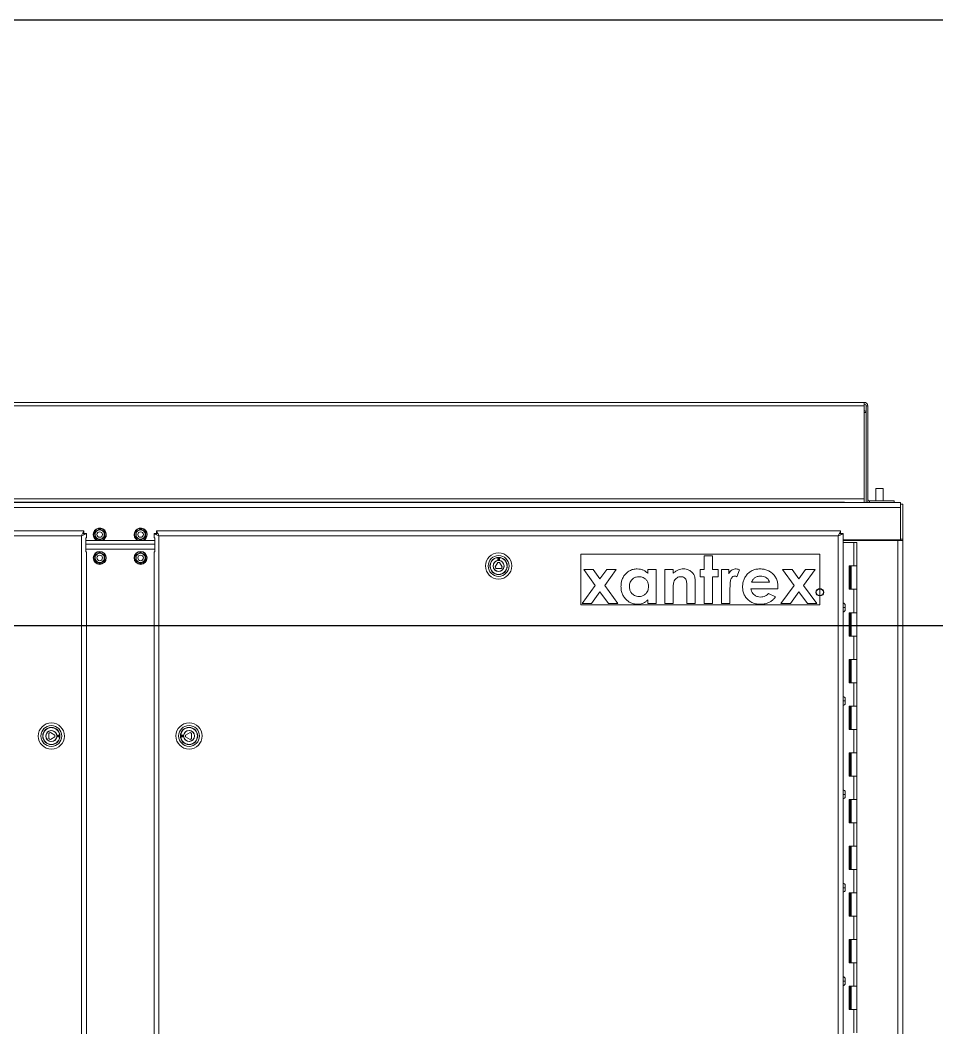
# Model space of a CAD drawing. Extents: x 1.3 to 36.8, y 1.2 to 24.4.
# Drawn here: x 17.125 to 17.943, y 21.656 to 22.555 of the extents above; entities that cross this region are included whole.
import ezdxf

# ---------------------------------------------------------------- set-up
doc = ezdxf.new("R2010")
doc.units = 0
doc.header["$LTSCALE"] = 96
doc.header["$MEASUREMENT"] = 0
doc.linetypes.add('DOT', pattern=[0.25, 0, -0.25])
doc.layers.add('E - Equipment New', color=7, linetype='Continuous')
doc.layers.add('NO PLOT - GRID', color=255, linetype='DOT', plot=False)
doc.layers.add('Non Printing', color=253, linetype='Continuous', plot=False)

msp = doc.modelspace()

# ---------------------------------------------------------------- linework, layer by layer
msp.add_line((21.22134, 22.55513), (16.37077, 22.55513))
at = {"color": 7, "linetype": 'Continuous', "lineweight": 15}
for p, q in [((16.55098, 22.21412), (17.87806, 22.21412)), ((16.55098, 22.21099), (17.87806, 22.21099)), ((17.87806, 22.21258), (17.87806, 22.21414)), ((17.87806, 22.21258), (17.87806, 22.21258)), ((17.87806, 22.21258), (17.87806, 22.21099)), ((17.87806, 22.12794), (17.87806, 22.21099)), ((17.87963, 22.21102), (17.88119, 22.21102)), ((17.87963, 22.21102), (17.87963, 22.12482)), ((17.88119, 22.21102), (17.88119, 22.12482)), ((17.87806, 22.20505), (17.87963, 22.20505)), ((17.88832, 22.13713), (17.88832, 22.12639)), ((17.88832, 22.13713), (17.89161, 22.13713)), ((17.89161, 22.13713), (17.89489, 22.13713)), ((17.89489, 22.12639), (17.89489, 22.13713)), ((16.55098, 22.12794), (17.87806, 22.12794)), ((17.87806, 22.12794), (17.87806, 22.12481)), ((17.88275, 22.12639), (17.88275, 22.12482)), ((17.90463, 22.12639), (17.88275, 22.12639)), ((17.90463, 22.12482), (17.90463, 22.12639)), ((16.51879, 22.12045), (17.91025, 22.12045)), ((17.86036, 22.12523), (16.56869, 22.12523)), ((16.56869, 22.12481), (17.86036, 22.12481)), ((17.86036, 22.12481), (17.86036, 22.12523)), ((17.86036, 22.12481), (17.87806, 22.12481)), ((17.87806, 22.12482), (17.87963, 22.12482)), ((17.88119, 22.12482), (17.87963, 22.12482)), ((17.88119, 22.12482), (17.88275, 22.12482)), ((17.90463, 22.12482), (17.88275, 22.12482)), ((17.90463, 22.12482), (17.91025, 22.12482)), ((17.90588, 22.12482), (17.90478, 22.12482)), ((17.91025, 22.12482), (17.90588, 22.12482)), ((17.91025, 22.12482), (17.91025, 22.12045)), ((17.91244, 22.12326), (17.91025, 22.12326)), ((17.91025, 22.09159), (17.91025, 22.12045)), ((17.91244, 22.12326), (17.91244, 22.09206)), ((17.18202, 22.09941), (16.57211, 22.09941)), ((17.18202, 22.09941), (17.18202, 22.09722)), ((17.19629, 22.10115), (17.19629, 22.10091)), ((17.23275, 22.10115), (17.23275, 22.10091)), ((17.85694, 22.09941), (17.24702, 22.09941)), ((17.24702, 22.09941), (17.24702, 22.09722)), ((17.85694, 22.09941), (17.85694, 22.09722)), ((17.17998, 22.09503), (16.57415, 22.09503)), ((17.17998, 20.80045), (17.17998, 22.09503)), ((17.18217, 22.09722), (17.18142, 22.09722)), ((17.18217, 22.09647), (17.18217, 22.09722)), ((17.18436, 22.09707), (17.18217, 22.09707)), ((17.18377, 22.09316), (17.18436, 22.09316)), ((17.18377, 22.08066), (17.18377, 22.09316)), ((17.24528, 22.09097), (17.18377, 22.09097)), ((17.18436, 22.09316), (17.18436, 22.09707)), ((17.19219, 22.09618), (17.19219, 22.09855)), ((17.19219, 22.09381), (17.19219, 22.09618)), ((17.19629, 22.09144), (17.19629, 22.0912)), ((17.20039, 22.09618), (17.20039, 22.09855)), ((17.20039, 22.09381), (17.20039, 22.09618)), ((17.22865, 22.09618), (17.22865, 22.09855)), ((17.22865, 22.09381), (17.22865, 22.09618)), ((17.23275, 22.09144), (17.23275, 22.0912)), ((17.23685, 22.09618), (17.23685, 22.09855)), ((17.23685, 22.09381), (17.23685, 22.09618)), ((17.24469, 22.09707), (17.24469, 22.09316)), ((17.24469, 22.09707), (17.24688, 22.09707)), ((17.24469, 22.09316), (17.24528, 22.09316)), ((17.24528, 22.09316), (17.24528, 22.08066)), ((17.24688, 22.09722), (17.24688, 22.09647)), ((17.24688, 22.09722), (17.24762, 22.09722)), ((17.24906, 22.09503), (17.24906, 20.80045)), ((17.8549, 22.09503), (17.24906, 22.09503)), ((17.8549, 20.80045), (17.8549, 22.09503)), ((17.85634, 22.09722), (17.85708, 22.09722)), ((17.85708, 22.09722), (17.85708, 22.09647)), ((17.85927, 22.09707), (17.85708, 22.09707)), ((17.85927, 20.79841), (17.85927, 22.09707)), ((17.85927, 22.09159), (17.91025, 22.09159)), ((17.90806, 22.09097), (17.85927, 22.09097)), ((17.8764, 22.09097), (17.8764, 22.09159)), ((17.879, 22.09159), (17.879, 22.09097)), ((17.88161, 22.09097), (17.88161, 22.09159)), ((17.88421, 22.09159), (17.88421, 22.09097)), ((17.90244, 22.09097), (17.90244, 22.09159)), ((17.90504, 22.09159), (17.90504, 22.09097)), ((17.90765, 22.09097), (17.90765, 22.09159)), ((17.90806, 20.80451), (17.90806, 22.09097)), ((17.90806, 22.09097), (17.91244, 22.09097)), ((17.91025, 22.09206), (17.91244, 22.09206)), ((17.91025, 22.09159), (17.91025, 22.09097)), ((17.91244, 22.09097), (17.91244, 22.09206)), ((17.91244, 22.09097), (17.91244, 20.80451)), ((17.24528, 22.08753), (17.18377, 22.08753)), ((17.24528, 22.08316), (17.18377, 22.08316)), ((17.18377, 22.08305), (17.24528, 22.08305)), ((17.85927, 22.08899), (17.86879, 22.08899)), ((17.86879, 22.08899), (17.86879, 22.06816)), ((17.86879, 22.08899), (17.87129, 22.08899)), ((17.87129, 22.06816), (17.87129, 22.08899)), ((17.18436, 22.08066), (17.18377, 22.08066)), ((17.18436, 20.79841), (17.18436, 22.08066)), ((17.19219, 22.07534), (17.19219, 22.07771)), ((17.19219, 22.07298), (17.19219, 22.07534)), ((17.19629, 22.08032), (17.19629, 22.08008)), ((17.20039, 22.07534), (17.20039, 22.07771)), ((17.20039, 22.07298), (17.20039, 22.07534)), ((17.22865, 22.07534), (17.22865, 22.07771)), ((17.22865, 22.07298), (17.22865, 22.07534)), ((17.23275, 22.08032), (17.23275, 22.08008)), ((17.23685, 22.07534), (17.23685, 22.07771)), ((17.23685, 22.07298), (17.23685, 22.07534)), ((17.24469, 22.08066), (17.24469, 20.79841)), ((17.24528, 22.08066), (17.24469, 22.08066)), ((17.55115, 22.07297), (17.55115, 22.07561)), ((17.55198, 22.07564), (17.55198, 22.07304)), ((17.55281, 22.07561), (17.55281, 22.07297)), ((17.83844, 22.07857), (17.62518, 22.07857)), ((17.62518, 22.07857), (17.62518, 22.03346)), ((17.73533, 22.07728), (17.74281, 22.07728)), ((17.73533, 22.065), (17.73533, 22.07728)), ((17.74281, 22.07728), (17.74281, 22.065)), ((17.83844, 22.03346), (17.83844, 22.07857)), ((17.19629, 22.07061), (17.19629, 22.07037)), ((17.23275, 22.07061), (17.23275, 22.07037)), ((17.5512, 22.07129), (17.54888, 22.06726)), ((17.54893, 22.06726), (17.54888, 22.06726)), ((17.55124, 22.07125), (17.54893, 22.06726)), ((17.54965, 22.06592), (17.54968, 22.06597)), ((17.54965, 22.06592), (17.55431, 22.06592)), ((17.54968, 22.06597), (17.55428, 22.06597)), ((17.5512, 22.07129), (17.55124, 22.07125)), ((17.55276, 22.07129), (17.55272, 22.07125)), ((17.55503, 22.06726), (17.55272, 22.07125)), ((17.55509, 22.06726), (17.55276, 22.07129)), ((17.55431, 22.06592), (17.55428, 22.06597)), ((17.55509, 22.06726), (17.55503, 22.06726)), ((17.62788, 22.065), (17.63632, 22.065)), ((17.63813, 22.05087), (17.62788, 22.065)), ((17.63632, 22.065), (17.64234, 22.0567)), ((17.64234, 22.0567), (17.64833, 22.065)), ((17.65677, 22.065), (17.64657, 22.05087)), ((17.64833, 22.065), (17.65677, 22.065)), ((17.68512, 22.065), (17.6926, 22.065)), ((17.68512, 22.06157), (17.68512, 22.065)), ((17.6926, 22.065), (17.6926, 22.03455)), ((17.70008, 22.065), (17.70755, 22.065)), ((17.70008, 22.03455), (17.70008, 22.065)), ((17.70755, 22.065), (17.70755, 22.06178)), ((17.73159, 22.05859), (17.73159, 22.065)), ((17.73159, 22.065), (17.73533, 22.065)), ((17.74281, 22.065), (17.74762, 22.065)), ((17.74762, 22.065), (17.74762, 22.05859)), ((17.75082, 22.065), (17.75723, 22.065)), ((17.75082, 22.03455), (17.75082, 22.065)), ((17.75723, 22.065), (17.75723, 22.06125)), ((17.76685, 22.06478), (17.76453, 22.05845)), ((17.80524, 22.065), (17.81367, 22.065)), ((17.81549, 22.05087), (17.80524, 22.065)), ((17.81367, 22.065), (17.81969, 22.0567)), ((17.81969, 22.0567), (17.82568, 22.065)), ((17.83412, 22.065), (17.82392, 22.05087)), ((17.82568, 22.065), (17.83412, 22.065)), ((17.86463, 22.04732), (17.86463, 22.06816)), ((17.86463, 22.06816), (17.86879, 22.06816)), ((17.86559, 22.06816), (17.86559, 22.04732)), ((17.86629, 22.06816), (17.86629, 22.04732)), ((17.86879, 22.06816), (17.87129, 22.06816)), ((17.86879, 22.06816), (17.87129, 22.06816)), ((17.87129, 22.04732), (17.87129, 22.06816)), ((17.72732, 22.05452), (17.72732, 22.03455)), ((17.73533, 22.05859), (17.73159, 22.05859)), ((17.73533, 22.03455), (17.73533, 22.05859)), ((17.74281, 22.05859), (17.74281, 22.03455)), ((17.74762, 22.05859), (17.74281, 22.05859)), ((17.62636, 22.03455), (17.63813, 22.05087)), ((17.64237, 22.04503), (17.6348, 22.03455)), ((17.64997, 22.03455), (17.64237, 22.04503)), ((17.64657, 22.05087), (17.65841, 22.03455)), ((17.70755, 22.04667), (17.70755, 22.03455)), ((17.71984, 22.03455), (17.71984, 22.04777)), ((17.75828, 22.04836), (17.7583, 22.04688)), ((17.7583, 22.04688), (17.7583, 22.03455)), ((17.80101, 22.0479), (17.777, 22.0479)), ((17.77753, 22.05378), (17.79356, 22.05378)), ((17.80104, 22.04932), (17.80101, 22.0479)), ((17.80371, 22.03455), (17.81549, 22.05087)), ((17.81972, 22.04503), (17.81215, 22.03455)), ((17.82732, 22.03455), (17.81972, 22.04503)), ((17.82392, 22.05087), (17.83576, 22.03455)), ((17.86463, 22.04732), (17.86879, 22.04732)), ((17.86879, 22.04732), (17.87129, 22.04732)), ((17.86879, 22.04732), (17.86879, 22.02649)), ((17.86879, 22.04732), (17.87129, 22.04732)), ((17.87129, 22.02649), (17.87129, 22.04732)), ((17.68512, 22.03455), (17.68512, 22.03787)), ((17.79264, 22.04359), (17.7989, 22.04061)), ((17.62518, 22.03346), (17.83844, 22.03346)), ((17.6348, 22.03455), (17.62636, 22.03455)), ((17.65841, 22.03455), (17.64997, 22.03455)), ((17.6926, 22.03455), (17.68512, 22.03455)), ((17.70755, 22.03455), (17.70008, 22.03455)), ((17.72732, 22.03455), (17.71984, 22.03455)), ((17.74281, 22.03455), (17.73533, 22.03455)), ((17.7583, 22.03455), (17.75082, 22.03455)), ((17.81215, 22.03455), (17.80371, 22.03455)), ((17.83576, 22.03455), (17.82732, 22.03455)), ((17.86104, 22.03107), (17.86104, 22.03313)), ((17.86104, 22.03107), (17.86104, 22.029)), ((17.86463, 22.02649), (17.86879, 22.02649)), ((17.86463, 22.00566), (17.86463, 22.02649)), ((17.86559, 22.02649), (17.86559, 22.00566)), ((17.86629, 22.02649), (17.86629, 22.00566)), ((17.86879, 22.02649), (17.87129, 22.02649)), ((17.86879, 22.02649), (17.87129, 22.02649)), ((17.87129, 22.00566), (17.87129, 22.02649)), ((17.86463, 22.00566), (17.86879, 22.00566)), ((17.86879, 22.00566), (17.87129, 22.00566)), ((17.86879, 22.00566), (17.87129, 22.00566)), ((17.86879, 22.00566), (17.86879, 21.98482)), ((17.87129, 21.98482), (17.87129, 22.00566)), ((17.86463, 21.96399), (17.86463, 21.98482)), ((17.86463, 21.98482), (17.86879, 21.98482)), ((17.86559, 21.98482), (17.86559, 21.96399)), ((17.86629, 21.98482), (17.86629, 21.96399)), ((17.86879, 21.98482), (17.87129, 21.98482)), ((17.86879, 21.98482), (17.87129, 21.98482)), ((17.87129, 21.96399), (17.87129, 21.98482)), ((17.86463, 21.96399), (17.86879, 21.96399)), ((17.86879, 21.96399), (17.87129, 21.96399)), ((17.86879, 21.96399), (17.86879, 21.94316)), ((17.86879, 21.96399), (17.87129, 21.96399)), ((17.87129, 21.94316), (17.87129, 21.96399)), ((17.86104, 21.94774), (17.86104, 21.9498)), ((17.86104, 21.94774), (17.86104, 21.94567)), ((17.86463, 21.92232), (17.86463, 21.94316)), ((17.86463, 21.94316), (17.86879, 21.94316)), ((17.86559, 21.94316), (17.86559, 21.92232)), ((17.86629, 21.94316), (17.86629, 21.92232)), ((17.86879, 21.94316), (17.87129, 21.94316)), ((17.86879, 21.94316), (17.87129, 21.94316)), ((17.87129, 21.92232), (17.87129, 21.94316)), ((17.15226, 21.91948), (17.15226, 21.91954)), ((17.15629, 21.91722), (17.15226, 21.91954)), ((17.15625, 21.91718), (17.15226, 21.91948)), ((17.27683, 21.9196), (17.2728, 21.91727)), ((17.27684, 21.91954), (17.27285, 21.91723)), ((17.27683, 21.9196), (17.27684, 21.91954)), ((17.86463, 21.92232), (17.86879, 21.92232)), ((17.86879, 21.92232), (17.87129, 21.92232)), ((17.86879, 21.92232), (17.87129, 21.92232)), ((17.86879, 21.92232), (17.86879, 21.90149)), ((17.87129, 21.90149), (17.87129, 21.92232)), ((17.15092, 21.91877), (17.15097, 21.91874)), ((17.15092, 21.91877), (17.15092, 21.91411)), ((17.15092, 21.91411), (17.15097, 21.91413)), ((17.15097, 21.91874), (17.15097, 21.91413)), ((17.15226, 21.91339), (17.15625, 21.9157)), ((17.15226, 21.91333), (17.15629, 21.91566)), ((17.15226, 21.91333), (17.15226, 21.91339)), ((17.15629, 21.91722), (17.15625, 21.91718)), ((17.15629, 21.91566), (17.15625, 21.9157)), ((17.15797, 21.91727), (17.16061, 21.91727)), ((17.16061, 21.91561), (17.15797, 21.91561)), ((17.16064, 21.91644), (17.15804, 21.91644)), ((17.26845, 21.91649), (17.27106, 21.91649)), ((17.26849, 21.91732), (17.27113, 21.91732)), ((17.27113, 21.91566), (17.26849, 21.91566)), ((17.2728, 21.91727), (17.27285, 21.91723)), ((17.2728, 21.91571), (17.27285, 21.91575)), ((17.2728, 21.91571), (17.27683, 21.91339)), ((17.27285, 21.91575), (17.27684, 21.91344)), ((17.27684, 21.91344), (17.27683, 21.91339)), ((17.27818, 21.91882), (17.27813, 21.91879)), ((17.27813, 21.91419), (17.27813, 21.91879)), ((17.27818, 21.91416), (17.27813, 21.91419)), ((17.27818, 21.91416), (17.27818, 21.91882)), ((17.86463, 21.88066), (17.86463, 21.90149)), ((17.86463, 21.90149), (17.86879, 21.90149)), ((17.86559, 21.90149), (17.86559, 21.88066)), ((17.86629, 21.90149), (17.86629, 21.88066)), ((17.86879, 21.90149), (17.87129, 21.90149)), ((17.86879, 21.90149), (17.87129, 21.90149)), ((17.87129, 21.88066), (17.87129, 21.90149)), ((17.86463, 21.88066), (17.86879, 21.88066)), ((17.86879, 21.88066), (17.87129, 21.88066)), ((17.86879, 21.88066), (17.87129, 21.88066)), ((17.86879, 21.88066), (17.86879, 21.85982)), ((17.87129, 21.85982), (17.87129, 21.88066)), ((17.86104, 21.86441), (17.86104, 21.86646)), ((17.86104, 21.86441), (17.86104, 21.86234)), ((17.86463, 21.83899), (17.86463, 21.85982)), ((17.86463, 21.85982), (17.86879, 21.85982)), ((17.86559, 21.85982), (17.86559, 21.83899)), ((17.86629, 21.85982), (17.86629, 21.83899)), ((17.86879, 21.85982), (17.87129, 21.85982)), ((17.86879, 21.85982), (17.87129, 21.85982)), ((17.87129, 21.83899), (17.87129, 21.85982)), ((17.86463, 21.83899), (17.86879, 21.83899)), ((17.86879, 21.83899), (17.87129, 21.83899)), ((17.86879, 21.83899), (17.86879, 21.81816)), ((17.86879, 21.83899), (17.87129, 21.83899)), ((17.87129, 21.81816), (17.87129, 21.83899)), ((17.86463, 21.79732), (17.86463, 21.81816)), ((17.86463, 21.81816), (17.86879, 21.81816)), ((17.86559, 21.81816), (17.86559, 21.79732)), ((17.86629, 21.81816), (17.86629, 21.79732)), ((17.86879, 21.81816), (17.87129, 21.81816)), ((17.86879, 21.81816), (17.87129, 21.81816)), ((17.87129, 21.79732), (17.87129, 21.81816)), ((17.86463, 21.79732), (17.86879, 21.79732)), ((17.86879, 21.79732), (17.87129, 21.79732)), ((17.86879, 21.79732), (17.86879, 21.77649)), ((17.86879, 21.79732), (17.87129, 21.79732)), ((17.87129, 21.77649), (17.87129, 21.79732)), ((17.86104, 21.78107), (17.86104, 21.78313)), ((17.86104, 21.78107), (17.86104, 21.779)), ((17.86463, 21.75566), (17.86463, 21.77649)), ((17.86463, 21.77649), (17.86879, 21.77649)), ((17.86559, 21.77649), (17.86559, 21.75566)), ((17.86629, 21.77649), (17.86629, 21.75566)), ((17.86879, 21.77649), (17.87129, 21.77649)), ((17.86879, 21.77649), (17.87129, 21.77649)), ((17.87129, 21.75566), (17.87129, 21.77649)), ((17.86463, 21.75566), (17.86879, 21.75566)), ((17.86879, 21.75566), (17.87129, 21.75566)), ((17.86879, 21.75566), (17.87129, 21.75566)), ((17.86879, 21.75566), (17.86879, 21.73482)), ((17.87129, 21.73482), (17.87129, 21.75566)), ((17.86463, 21.71399), (17.86463, 21.73482)), ((17.86463, 21.73482), (17.86879, 21.73482)), ((17.86559, 21.73482), (17.86559, 21.71399)), ((17.86629, 21.73482), (17.86629, 21.71399)), ((17.86879, 21.73482), (17.87129, 21.73482)), ((17.86879, 21.73482), (17.87129, 21.73482)), ((17.87129, 21.71399), (17.87129, 21.73482)), ((17.86463, 21.71399), (17.86879, 21.71399)), ((17.86879, 21.71399), (17.87129, 21.71399)), ((17.86879, 21.71399), (17.87129, 21.71399)), ((17.86879, 21.71399), (17.86879, 21.69316)), ((17.87129, 21.69316), (17.87129, 21.71399)), ((17.86104, 21.69774), (17.86104, 21.6998)), ((17.86104, 21.69774), (17.86104, 21.69567)), ((17.86463, 21.67232), (17.86463, 21.69316)), ((17.86463, 21.69316), (17.86879, 21.69316)), ((17.86559, 21.69316), (17.86559, 21.67232)), ((17.86629, 21.69316), (17.86629, 21.67232)), ((17.86879, 21.69316), (17.87129, 21.69316)), ((17.86879, 21.69316), (17.87129, 21.69316)), ((17.87129, 21.67232), (17.87129, 21.69316)), ((17.86463, 21.67232), (17.86879, 21.67232)), ((17.86879, 21.67232), (17.87129, 21.67232)), ((17.86879, 21.67232), (17.86879, 21.65149)), ((17.86879, 21.67232), (17.87129, 21.67232)), ((17.87129, 21.65149), (17.87129, 21.67232))]:
    msp.add_line(p, q, dxfattribs=at)
at = {"color": 7, "linetype": 'Continuous', "lineweight": 15, "flags": 128}
for points in [[(17.18202, 22.09941), (17.18199, 22.09934), (17.1819, 22.09914), (17.18175, 22.09882), (17.18154, 22.09838), (17.18129, 22.09784), (17.181, 22.09722), (17.18068, 22.09653), (17.18034, 22.09579), (17.17998, 22.09503)], [(17.19219, 22.09855), (17.19402, 22.0996), (17.19424, 22.09973)], [(17.19424, 22.09973), (17.1959, 22.10069), (17.19629, 22.10091)], [(17.19629, 22.10091), (17.19813, 22.09986), (17.19834, 22.09973)], [(17.19834, 22.09973), (17.2, 22.09877), (17.20039, 22.09855)], [(17.22865, 22.09855), (17.23048, 22.0996), (17.2307, 22.09973)], [(17.2307, 22.09973), (17.23236, 22.10069), (17.23275, 22.10091)], [(17.23275, 22.10091), (17.23458, 22.09986), (17.2348, 22.09973)], [(17.2348, 22.09973), (17.23646, 22.09877), (17.23685, 22.09855)], [(17.24906, 22.09503), (17.24867, 22.09589), (17.24828, 22.09671), (17.24793, 22.09746), (17.24762, 22.09813), (17.24737, 22.09867), (17.24718, 22.09907), (17.24706, 22.09932), (17.24702, 22.09941)], [(17.85694, 22.09941), (17.8569, 22.09932), (17.85678, 22.09907), (17.85659, 22.09867), (17.85634, 22.09813), (17.85603, 22.09746), (17.85568, 22.09671), (17.8553, 22.09589), (17.8549, 22.09503)], [(17.17998, 22.09503), (17.18074, 22.09539), (17.18148, 22.09573), (17.18217, 22.09605), (17.18279, 22.09634), (17.18333, 22.09659), (17.18377, 22.0968), (17.18409, 22.09695), (17.18429, 22.09704), (17.18436, 22.09707)], [(17.19424, 22.09263), (17.19258, 22.09358), (17.19219, 22.09381)], [(17.19629, 22.09144), (17.19446, 22.0925), (17.19424, 22.09263)], [(17.19834, 22.09263), (17.19669, 22.09167), (17.19629, 22.09144)], [(17.20039, 22.09381), (17.19856, 22.09275), (17.19834, 22.09263)], [(17.2307, 22.09263), (17.22904, 22.09358), (17.22865, 22.09381)], [(17.23275, 22.09144), (17.23092, 22.0925), (17.2307, 22.09263)], [(17.2348, 22.09263), (17.23314, 22.09167), (17.23275, 22.09144)], [(17.23685, 22.09381), (17.23502, 22.09275), (17.2348, 22.09263)], [(17.24469, 22.09707), (17.24476, 22.09704), (17.24495, 22.09695), (17.24528, 22.0968), (17.24571, 22.09659), (17.24625, 22.09634), (17.24688, 22.09605), (17.24757, 22.09573), (17.2483, 22.09539), (17.24906, 22.09503)], [(17.8549, 22.09503), (17.85566, 22.09539), (17.85639, 22.09573), (17.85708, 22.09605), (17.85771, 22.09634), (17.85825, 22.09659), (17.85869, 22.0968), (17.85901, 22.09695), (17.85921, 22.09704), (17.85927, 22.09707)], [(17.19198, 22.07783), (17.19199, 22.07783), (17.19207, 22.07778), (17.19214, 22.07774), (17.19218, 22.07772), (17.19219, 22.07771)], [(17.19198, 22.07286), (17.19199, 22.07286), (17.19207, 22.07291), (17.19214, 22.07294), (17.19218, 22.07297), (17.19219, 22.07298)], [(17.19219, 22.07771), (17.19402, 22.07877), (17.19424, 22.0789)], [(17.19424, 22.07179), (17.19258, 22.07275), (17.19219, 22.07298)], [(17.19424, 22.0789), (17.1959, 22.07985), (17.19629, 22.08008)], [(17.19629, 22.08008), (17.19813, 22.07902), (17.19834, 22.0789)], [(17.19834, 22.0789), (17.2, 22.07794), (17.20039, 22.07771)], [(17.20039, 22.07298), (17.19856, 22.07192), (17.19834, 22.07179)], [(17.20039, 22.07771), (17.20041, 22.07772), (17.20045, 22.07774), (17.20052, 22.07778), (17.2006, 22.07783), (17.2006, 22.07783)], [(17.20039, 22.07298), (17.20041, 22.07297), (17.20045, 22.07294), (17.20052, 22.07291), (17.2006, 22.07286), (17.2006, 22.07286)], [(17.22844, 22.07783), (17.22845, 22.07783), (17.22853, 22.07778), (17.22859, 22.07774), (17.22864, 22.07772), (17.22865, 22.07771)], [(17.22844, 22.07286), (17.22845, 22.07286), (17.22853, 22.07291), (17.22859, 22.07294), (17.22864, 22.07297), (17.22865, 22.07298)], [(17.22865, 22.07771), (17.23048, 22.07877), (17.2307, 22.0789)], [(17.2307, 22.07179), (17.22904, 22.07275), (17.22865, 22.07298)], [(17.2307, 22.0789), (17.23236, 22.07985), (17.23275, 22.08008)], [(17.23275, 22.08008), (17.23458, 22.07902), (17.2348, 22.0789)], [(17.2348, 22.0789), (17.23646, 22.07794), (17.23685, 22.07771)], [(17.23685, 22.07298), (17.23502, 22.07192), (17.2348, 22.07179)], [(17.23685, 22.07771), (17.23687, 22.07772), (17.23691, 22.07774), (17.23698, 22.07778), (17.23706, 22.07783), (17.23706, 22.07783)], [(17.23685, 22.07298), (17.23687, 22.07297), (17.23691, 22.07294), (17.23698, 22.07291), (17.23706, 22.07286), (17.23706, 22.07286)], [(17.19629, 22.07061), (17.19446, 22.07167), (17.19424, 22.07179)], [(17.19834, 22.07179), (17.19669, 22.07084), (17.19629, 22.07061)], [(17.23275, 22.07061), (17.23092, 22.07167), (17.2307, 22.07179)], [(17.2348, 22.07179), (17.23314, 22.07084), (17.23275, 22.07061)]]:
    msp.add_lwpolyline(points, dxfattribs=at)
at = {"color": 7, "linetype": 'Continuous', "lineweight": 15}
for centre, radius in [((17.19629, 22.09618), 0.00246), ((17.23275, 22.09618), 0.00246), ((17.19629, 22.07534), 0.00582), ((17.23275, 22.07534), 0.00582), ((17.19629, 22.07534), 0.00552), ((17.19629, 22.07534), 0.00246), ((17.23275, 22.07534), 0.00552), ((17.23275, 22.07534), 0.00246), ((17.55198, 22.06816), 0.00769), ((17.55198, 22.06816), 0.00753), ((17.55198, 22.06816), 0.00483), ((17.15316, 21.91644), 0.00769), ((17.15316, 21.91644), 0.00753), ((17.15316, 21.91644), 0.00483), ((17.27594, 21.91649), 0.00769), ((17.27594, 21.91649), 0.00753), ((17.27594, 21.91649), 0.00483)]:
    msp.add_circle(centre, radius, dxfattribs=at)
at = {"color": 7, "linetype": 'Continuous', "lineweight": 15, "extrusion": (-3.49148e-15, -1.21905e-29, -1)}
for radius in [0.01172, 0.00929]:
    msp.add_circle((-17.55198, 22.06816), radius, dxfattribs=at)
at = {"color": 7, "linetype": 'Continuous', "lineweight": 15, "extrusion": (-3.42539e-15, 7.5435e-15, -1)}
for radius in [0.01172, 0.00929]:
    msp.add_circle((-17.15316, 21.91644), radius, dxfattribs=at)
at = {"color": 7, "linetype": 'Continuous', "lineweight": 15, "extrusion": (2.43809e-29, -3.49148e-15, -1)}
for radius in [0.01172, 0.00929]:
    msp.add_circle((-17.27594, 21.91649), radius, dxfattribs=at)
at = {"color": 7, "linetype": 'Continuous', "lineweight": 15}
for centre, radius, start, end in [((17.87806, 22.21102), 0.00313, 0.37628, 89.99815), ((17.87806, 22.21102), 0.00156, 0.58561, 89.99402), ((17.87806, 22.20505), 0.00156, 0, 90.00278), ((17.88275, 22.12795), 0.00156, 180, 270), ((17.88275, 22.12795), 0.00312, 240, 270), ((17.19629, 22.09618), 0.00582, 0, 243.42714), ((17.19629, 22.09618), 0.00552, 0, 250.73052), ((17.08025, 22.2972), 0.22782, 299.36956, 300.62084), ((17.19629, 22.09618), 0.0041, 120, 180), ((17.19629, 22.09618), 0.0041, 60, 120), ((17.31251, 22.29745), 0.22811, 239.37265, 240.6224), ((17.19629, 22.09618), 0.0041, 0, 60), ((17.23275, 22.09618), 0.00582, 0, 243.42714), ((17.23275, 22.09618), 0.00552, 0, 250.73052), ((17.11663, 22.29735), 0.22799, 299.36996, 300.6203), ((17.23275, 22.09618), 0.0041, 120, 180), ((17.23275, 22.09618), 0.0041, 60, 120), ((17.34885, 22.29725), 0.22789, 239.372, 240.623), ((17.23275, 22.09618), 0.0041, 0, 60), ((16.96319, 22.09619), 0.22881, 359.37346, 0.62654), ((17.27302, 22.23872), 0.16181, 239.94455, 240.02952), ((17.27302, 21.95364), 0.16181, 119.97048, 120.05545), ((17.08039, 21.89546), 0.22748, 59.36987, 60.62312), ((17.19629, 22.09618), 0.0041, 180, 240), ((17.19629, 22.09618), 0.0041, 240, 300), ((17.31242, 21.895), 0.22799, 119.36996, 120.6203), ((17.19629, 22.09618), 0.00552, 289.26948, 0), ((17.19629, 22.09618), 0.0041, 300, 0), ((17.19629, 22.09618), 0.00582, 296.57286, 0), ((20.22746, 16.85602), 6.05369, 120.000136, 120.002407), ((20.22746, 27.33634), 6.05369, 239.997593, 239.999864), ((17.42901, 22.09616), 0.22842, 179.37247, 180.62753), ((17.00003, 22.09619), 0.22843, 359.37249, 0.62751), ((17.31335, 22.24541), 0.16954, 239.94768, 240.02879), ((17.31335, 21.94694), 0.16954, 119.97121, 120.05232), ((17.1168, 21.89538), 0.22758, 59.3703, 60.62301), ((17.23275, 22.09618), 0.0041, 180, 240), ((17.23275, 22.09618), 0.0041, 240, 300), ((17.34876, 21.8952), 0.22776, 119.3693, 120.6209), ((17.23275, 22.09618), 0.00552, 289.26948, 0), ((17.23275, 22.09618), 0.0041, 300, 0), ((17.23275, 22.09618), 0.00582, 296.57286, 0), ((17.10389, 22.3292), 0.26624, 299.96253, 300.01417), ((17.10389, 21.86316), 0.26624, 59.98583, 60.03747), ((17.46547, 22.09616), 0.22842, 179.37247, 180.62753), ((17.07977, 22.2772), 0.22878, 299.37372, 300.61978), ((16.96319, 22.07536), 0.22881, 359.37346, 0.62654), ((17.08046, 21.87475), 0.22734, 59.36926, 60.62326), ((17.19629, 22.07534), 0.0041, 120, 180), ((17.19629, 22.07534), 0.0041, 180, 240), ((17.19629, 22.07534), 0.0041, 60, 120), ((17.31297, 22.27741), 0.22904, 239.37425, 240.61897), ((17.31211, 21.87472), 0.22736, 119.36958, 120.6234), ((17.19629, 22.07534), 0.0041, 0, 60), ((17.19629, 22.07534), 0.0041, 300, 0), ((17.42902, 22.07533), 0.22843, 179.37249, 180.62751), ((17.11614, 22.27735), 0.22895, 299.37412, 300.61924), ((17.00003, 22.07536), 0.22843, 359.37249, 0.62751), ((17.11687, 21.87466), 0.22744, 59.36969, 60.62315), ((17.23275, 22.07534), 0.0041, 120, 180), ((17.23275, 22.07534), 0.0041, 180, 240), ((17.23275, 22.07534), 0.0041, 60, 120), ((17.34931, 22.27721), 0.22881, 239.37359, 240.61957), ((17.34845, 21.87492), 0.22713, 119.36892, 120.62401), ((17.23275, 22.07534), 0.0041, 0, 60), ((17.23275, 22.07534), 0.0041, 300, 0), ((17.46547, 22.07533), 0.22843, 179.37249, 180.62751), ((17.55198, 22.06816), 0.0075, 96.37937, 83.62063), ((17.55198, 22.06816), 0.00489, 99.82129, 80.17871), ((17.19629, 22.07534), 0.0041, 240, 300), ((17.23275, 22.07534), 0.0041, 240, 300), ((17.55198, 22.06816), 0.00323, 196.07094, 223.93096), ((17.55198, 22.06816), 0.00318, 196.48574, 223.51118), ((17.55198, 22.06816), 0.00323, 76.05875, 103.93811), ((17.55198, 22.06815), 0.00318, 76.50092, 103.50063), ((17.55198, 22.06816), 0.00318, 316.48472, 343.51467), ((17.55198, 22.06816), 0.00323, 316.06271, 343.93274), ((17.85896, 22.03302), 0.00208, 3.66582, 81.49466), ((17.85896, 22.02912), 0.00208, 278.50967, 356.30568), ((17.85896, 21.94969), 0.00208, 3.67958, 81.491), ((17.85896, 21.94579), 0.00208, 278.50887, 356.32216), ((17.15316, 21.91644), 0.0075, 6.37937, 353.62063), ((17.15316, 21.91644), 0.00489, 9.82129, 350.17871), ((17.15316, 21.91644), 0.00323, 106.07239, 133.92959), ((17.15316, 21.91644), 0.00318, 106.48009, 133.51911), ((17.27594, 21.91649), 0.0075, 186.37937, 173.62063), ((17.27594, 21.91649), 0.00489, 189.82129, 170.17871), ((17.27594, 21.91649), 0.00323, 46.07421, 73.93189), ((17.27594, 21.91649), 0.00317, 46.47355, 73.5221), ((17.15316, 21.91644), 0.00323, 226.07646, 253.92368), ((17.15316, 21.91644), 0.00318, 226.49104, 253.51675), ((17.15316, 21.91644), 0.00318, 346.49012, 13.50988), ((17.15316, 21.91644), 0.00323, 346.06986, 13.93014), ((17.27594, 21.91649), 0.00323, 166.06975, 193.93025), ((17.27594, 21.91649), 0.00318, 166.48746, 193.51254), ((17.27594, 21.91649), 0.00323, 286.07328, 313.92807), ((17.27594, 21.91649), 0.00318, 286.49621, 313.50825), ((17.85896, 21.86636), 0.00208, 3.67403, 81.48645), ((17.85896, 21.86246), 0.00208, 278.51355, 356.32597), ((17.85896, 21.78302), 0.00208, 3.67958, 81.491), ((17.85896, 21.77912), 0.00208, 278.509, 356.32042), ((17.85896, 21.69969), 0.00208, 3.69432, 81.49033), ((17.85896, 21.69579), 0.00208, 278.50534, 356.33418)]:
    msp.add_arc(centre, radius, start, end, dxfattribs=at)
for centre, major_axis, ratio, start_param, end_param in [((17.55185, 22.06816), (0.00749, 0), 0.999848, 1.55334, 1.664773), ((17.55194, 22.06816), (0.00488, 0), 0.999962, 1.562069, 1.733605), ((17.55211, 22.06816), (0.00749, 0), 0.999848, 1.47682, 1.588252), ((17.55202, 22.06816), (0.00488, 0), 0.999962, 1.407988, 1.579523), ((17.15316, 21.91648), (0, 0.00488), 0.999962, 4.703662, 4.875197), ((17.15316, 21.9164), (0, 0.00488), 0.999962, 4.549581, 4.721116), ((17.15316, 21.91657), (0, 0.00749), 0.999848, 4.694933, 4.806365), ((17.15316, 21.91631), (0, 0.00749), 0.999848, 4.618413, 4.729845), ((17.27594, 21.91662), (0, 0.00749), 0.999848, 1.47682, 1.588252), ((17.27594, 21.91636), (0, 0.00749), 0.999848, 1.55334, 1.664773), ((17.27594, 21.91653), (0, 0.00488), 0.999962, 1.407988, 1.579523), ((17.27594, 21.91645), (0, 0.00488), 0.999962, 1.562069, 1.733605)]:
    msp.add_ellipse(centre, major_axis=major_axis, ratio=ratio, start_param=start_param, end_param=end_param, dxfattribs=at)
for points, knots in [([(17.66108, 22.04972), (17.66112, 22.05083), (17.66121, 22.05306), (17.66211, 22.05631), (17.66365, 22.0593), (17.66589, 22.06188), (17.66866, 22.06397), (17.67196, 22.06531), (17.67429, 22.06546), (17.67546, 22.06553)], [0, 0, 0, 0, 0.140135, 0.280195, 0.4202, 0.560234, 0.70684, 0.853395, 1, 1, 1, 1]), ([(17.67546, 22.06553), (17.67646, 22.06547), (17.67846, 22.06536), (17.68112, 22.06443), (17.68336, 22.06314), (17.68453, 22.06209), (17.68512, 22.06157)], [0, 0, 0, 0, 0.279906, 0.559787, 0.779883, 1, 1, 1, 1]), ([(17.70755, 22.06178), (17.70831, 22.06235), (17.70982, 22.0635), (17.71218, 22.06472), (17.71453, 22.06541), (17.71602, 22.06549), (17.71677, 22.06553)], [0, 0, 0, 0, 0.280137, 0.560046, 0.780052, 1, 1, 1, 1]), ([(17.71677, 22.06553), (17.71758, 22.06549), (17.7192, 22.06541), (17.72135, 22.06468), (17.72319, 22.06367), (17.72413, 22.06282), (17.72461, 22.06239)], [0, 0, 0, 0, 0.279966, 0.559813, 0.77988, 1, 1, 1, 1]), ([(17.75723, 22.06125), (17.75762, 22.06192), (17.7584, 22.06327), (17.76013, 22.06462), (17.76198, 22.0654), (17.76319, 22.06549), (17.7638, 22.06553)], [0, 0, 0, 0, 0.2800739, 0.5597966, 0.7799378, 1, 1, 1, 1]), ([(17.7638, 22.06553), (17.76439, 22.06548), (17.76545, 22.06539), (17.76642, 22.06497), (17.76685, 22.06478)], [0, 0, 0, 0, 0.559526, 1, 1, 1, 1]), ([(17.76952, 22.04961), (17.76957, 22.05077), (17.76968, 22.05309), (17.77072, 22.05646), (17.77248, 22.05949), (17.77492, 22.06209), (17.77792, 22.06411), (17.78141, 22.06534), (17.78384, 22.06547), (17.78506, 22.06553)], [0, 0, 0, 0, 0.140087, 0.280129, 0.420094, 0.560118, 0.706692, 0.853294, 1, 1, 1, 1]), ([(17.78506, 22.06553), (17.78626, 22.06548), (17.78865, 22.06537), (17.79212, 22.06432), (17.79522, 22.06248), (17.79784, 22.0599), (17.79977, 22.05671), (17.80087, 22.05307), (17.80098, 22.05057), (17.80104, 22.04932)], [0, 0, 0, 0, 0.140084, 0.280066, 0.420027, 0.560013, 0.706589, 0.853246, 1, 1, 1, 1]), ([(17.67703, 22.05859), (17.67618, 22.05853), (17.67448, 22.05842), (17.67214, 22.05728), (17.67039, 22.05565), (17.66925, 22.05377), (17.66865, 22.05184), (17.66859, 22.0505), (17.66856, 22.04983)], [0, 0, 0, 0, 0.186629, 0.373045, 0.559595, 0.706359, 0.85312, 1, 1, 1, 1]), ([(17.68565, 22.04986), (17.6856, 22.05072), (17.6855, 22.05243), (17.68446, 22.05483), (17.68286, 22.05664), (17.68099, 22.05784), (17.67905, 22.05849), (17.6777, 22.05855), (17.67703, 22.05859)], [0, 0, 0, 0, 0.186752, 0.37313, 0.559617, 0.70637, 0.853132, 1, 1, 1, 1]), ([(17.71444, 22.05859), (17.71385, 22.05855), (17.71267, 22.05847), (17.71103, 22.05771), (17.70961, 22.05647), (17.7085, 22.0548), (17.7081, 22.05346), (17.7079, 22.0528)], [0, 0, 0, 0, 0.186694, 0.373256, 0.559962, 0.779893, 1, 1, 1, 1]), ([(17.71984, 22.04777), (17.71982, 22.04892), (17.71979, 22.05122), (17.71965, 22.05411), (17.71888, 22.05631), (17.71774, 22.05765), (17.71617, 22.05847), (17.71502, 22.05855), (17.71444, 22.05859)], [0, 0, 0, 0, 0.250546, 0.500796, 0.625717, 0.750391, 0.875064, 1, 1, 1, 1]), ([(17.72461, 22.06239), (17.72512, 22.06178), (17.72616, 22.06056), (17.7269, 22.05842), (17.72727, 22.0564), (17.7273, 22.05514), (17.72732, 22.05452)], [0, 0, 0, 0, 0.279634, 0.559428, 0.779685, 1, 1, 1, 1]), ([(17.76238, 22.05912), (17.76185, 22.05902), (17.7608, 22.05882), (17.75977, 22.05754), (17.75906, 22.05616), (17.75858, 22.05411), (17.75832, 22.0515), (17.75829, 22.04941), (17.75828, 22.04836)], [0, 0, 0, 0, 0.123642, 0.248275, 0.373323, 0.498623, 0.749271, 1, 1, 1, 1]), ([(17.76453, 22.05845), (17.76415, 22.05864), (17.76346, 22.05898), (17.76271, 22.05908), (17.76238, 22.05912)], [0, 0, 0, 0, 0.5605689, 1, 1, 1, 1]), ([(17.78025, 22.05745), (17.77991, 22.05718), (17.77925, 22.05662), (17.77834, 22.05537), (17.77784, 22.05438), (17.77753, 22.05378)], [0, 0, 0, 0, 0.2797645, 0.5601437, 1, 1, 1, 1]), ([(17.78567, 22.05912), (17.78513, 22.0591), (17.78406, 22.05906), (17.78217, 22.0586), (17.78097, 22.05789), (17.78025, 22.05745)], [0, 0, 0, 0, 0.280277, 0.560746, 1, 1, 1, 1]), ([(17.79356, 22.05378), (17.79333, 22.05438), (17.79287, 22.05557), (17.79157, 22.05701), (17.78993, 22.05819), (17.78792, 22.05899), (17.78642, 22.05908), (17.78567, 22.05912)], [0, 0, 0, 0, 0.186724, 0.373332, 0.560047, 0.779972, 1, 1, 1, 1]), ([(17.67569, 22.03402), (17.67457, 22.03409), (17.67234, 22.03423), (17.66919, 22.03546), (17.66644, 22.03739), (17.66409, 22.03986), (17.66233, 22.04285), (17.66124, 22.04621), (17.66113, 22.04855), (17.66108, 22.04972)], [0, 0, 0, 0, 0.139965, 0.279885, 0.41987, 0.559927, 0.706575, 0.853249, 1, 1, 1, 1]), ([(17.66856, 22.04983), (17.66861, 22.04898), (17.66871, 22.04726), (17.66974, 22.04486), (17.67131, 22.04303), (17.67313, 22.04178), (17.67505, 22.04107), (17.67639, 22.041), (17.67706, 22.04096)], [0, 0, 0, 0, 0.186734, 0.37329, 0.559809, 0.706507, 0.853187, 1, 1, 1, 1]), ([(17.67706, 22.04096), (17.67793, 22.04102), (17.67966, 22.04113), (17.68205, 22.04226), (17.68382, 22.04393), (17.68497, 22.04585), (17.68556, 22.04782), (17.68562, 22.04918), (17.68565, 22.04986)], [0, 0, 0, 0, 0.186633, 0.373101, 0.559602, 0.706307, 0.853095, 1, 1, 1, 1]), ([(17.7079, 22.0528), (17.70782, 22.05223), (17.70764, 22.05109), (17.70758, 22.04904), (17.70756, 22.04757), (17.70755, 22.04667)], [0, 0, 0, 0, 0.279818, 0.559885, 1, 1, 1, 1]), ([(17.7854, 22.03402), (17.78424, 22.03407), (17.78191, 22.03417), (17.77853, 22.03518), (17.77548, 22.03694), (17.7729, 22.03941), (17.77092, 22.04244), (17.76971, 22.04595), (17.76958, 22.04839), (17.76952, 22.04961)], [0, 0, 0, 0, 0.14009, 0.280109, 0.420098, 0.560093, 0.706681, 0.853299, 1, 1, 1, 1]), ([(17.777, 22.0479), (17.77716, 22.04714), (17.77747, 22.04562), (17.7786, 22.04355), (17.78035, 22.04179), (17.78274, 22.0406), (17.78457, 22.04049), (17.78549, 22.04043)], [0, 0, 0, 0, 0.186932, 0.373678, 0.560335, 0.779973, 1, 1, 1, 1]), ([(17.68512, 22.03787), (17.68437, 22.03724), (17.68288, 22.03598), (17.68043, 22.03476), (17.67799, 22.03411), (17.67645, 22.03405), (17.67569, 22.03402)], [0, 0, 0, 0, 0.280072, 0.55987, 0.779909, 1, 1, 1, 1]), ([(17.7989, 22.04061), (17.7983, 22.03984), (17.79711, 22.03829), (17.79483, 22.03641), (17.79205, 22.03499), (17.78886, 22.03415), (17.78655, 22.03406), (17.7854, 22.03402)], [0, 0, 0, 0, 0.186726, 0.373373, 0.559979, 0.779893, 1, 1, 1, 1]), ([(17.78549, 22.04043), (17.78624, 22.04047), (17.78774, 22.04056), (17.78973, 22.04131), (17.79137, 22.04235), (17.79222, 22.04318), (17.79264, 22.04359)], [0, 0, 0, 0, 0.279937, 0.559736, 0.779827, 1, 1, 1, 1]), ([(17.86104, 22.03107), (17.861, 22.03107), (17.86091, 22.03107), (17.86044, 22.03107), (17.85987, 22.03107), (17.85947, 22.03107), (17.85927, 22.03107)], [0, 0, 0, 0, 0.272761, 0.561781, 0.787233, 1, 1, 1, 1]), ([(17.86104, 21.94774), (17.861, 21.94774), (17.86091, 21.94774), (17.86044, 21.94774), (17.85987, 21.94774), (17.85947, 21.94774), (17.85927, 21.94774)], [0, 0, 0, 0, 0.272761, 0.561781, 0.787233, 1, 1, 1, 1]), ([(17.86104, 21.86441), (17.861, 21.86441), (17.86091, 21.86441), (17.86044, 21.86441), (17.85987, 21.86441), (17.85947, 21.86441), (17.85927, 21.86441)], [0, 0, 0, 0, 0.272761, 0.561781, 0.787233, 1, 1, 1, 1]), ([(17.86104, 21.78107), (17.861, 21.78107), (17.86091, 21.78107), (17.86044, 21.78107), (17.85987, 21.78107), (17.85947, 21.78107), (17.85927, 21.78107)], [0, 0, 0, 0, 0.272761, 0.561781, 0.787233, 1, 1, 1, 1]), ([(17.86104, 21.69774), (17.861, 21.69774), (17.86091, 21.69774), (17.86044, 21.69774), (17.85987, 21.69774), (17.85947, 21.69774), (17.85927, 21.69774)], [0, 0, 0, 0, 0.272761, 0.561781, 0.787233, 1, 1, 1, 1])]:
    msp.add_open_spline(points, degree=3, knots=knots, dxfattribs=at)
at = {"layer": 'E - Equipment New'}
msp.add_circle((17.83845, 22.04467), 0.00323, dxfattribs=at)
at = {"layer": 'NO PLOT - GRID'}
msp.add_line((1.64392, 21.97462), (35.16892, 21.97462), dxfattribs=at)
at = {"layer": 'Non Printing', "linetype": 'Continuous'}
msp.add_lwpolyline([(11.77771, 1.87451), (35.26892, 1.87451), (35.26892, 22.01479), (11.77771, 22.01479)], close=True, dxfattribs=at)

doc.saveas('drawing.dxf')
